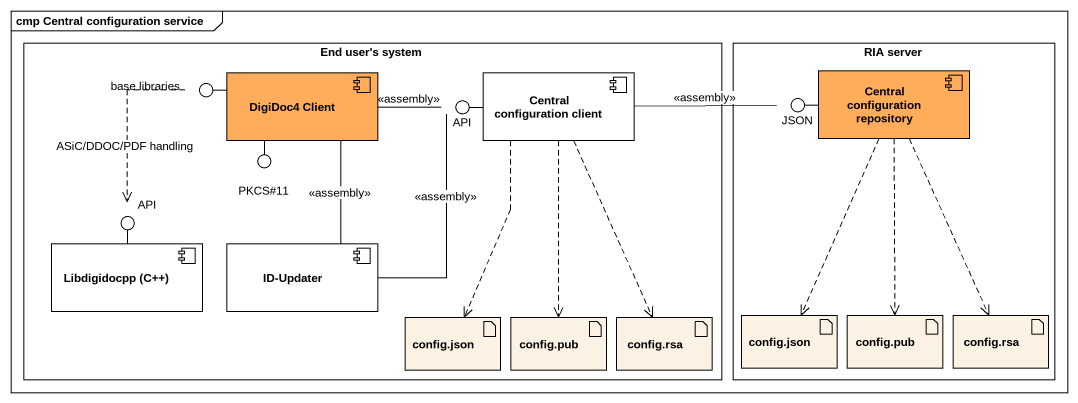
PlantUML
@startuml
mainframe cmp Central configuration service
rectangle "End user's system" as End_user_s_system {
  component "DigiDoc4 Client" as DigiDoc4_Client #FFAD5B
  component "Central configuration client" as Central_configuration_client #FFFFFF
  component "Libdigidocpp (C++)" as Libdigidocpp_C #FFFFFF
  component "ID-Updater" as ID_Updater #FFFFFF
  artifact "config.json" as config_json_2
  artifact "config.pub" as config_pub_2
  artifact "config.rsa" as config_rsa_2
}
rectangle "RIA server" as RIA_server {
  component "Central configuration repository" as Central_configuration #FFAD5B
  artifact "config.json" as config_json
  artifact "config.pub" as config_pub
  artifact "config.rsa" as config_rsa
}
() "base libraries" as base_libraries
() API
() "JSON" as JSON_
() "PKCS#11" as PKCS_11
() "API" as API_2
DigiDoc4_Client -left- base_libraries
Central_configuration_client -left- API
Central_configuration -left- JSON_
DigiDoc4_Client -- PKCS_11
Libdigidocpp_C -up- API_2
DigiDoc4_Client -right- API : <<assembly>>
DigiDoc4_Client -- ID_Updater : <<assembly>>
Central_configuration_client -right- JSON_ : <<assembly>>
Central_configuration_client ..> config_json_2
Central_configuration_client ..> config_pub_2
Central_configuration_client ..> config_rsa_2
Central_configuration ..> config_json
Central_configuration ..> config_pub
Central_configuration ..> config_rsa
base_libraries ..> API_2 : ASiC/DDOC/PDF handling
ID_Updater -up- API : <<assembly>>
@enduml
